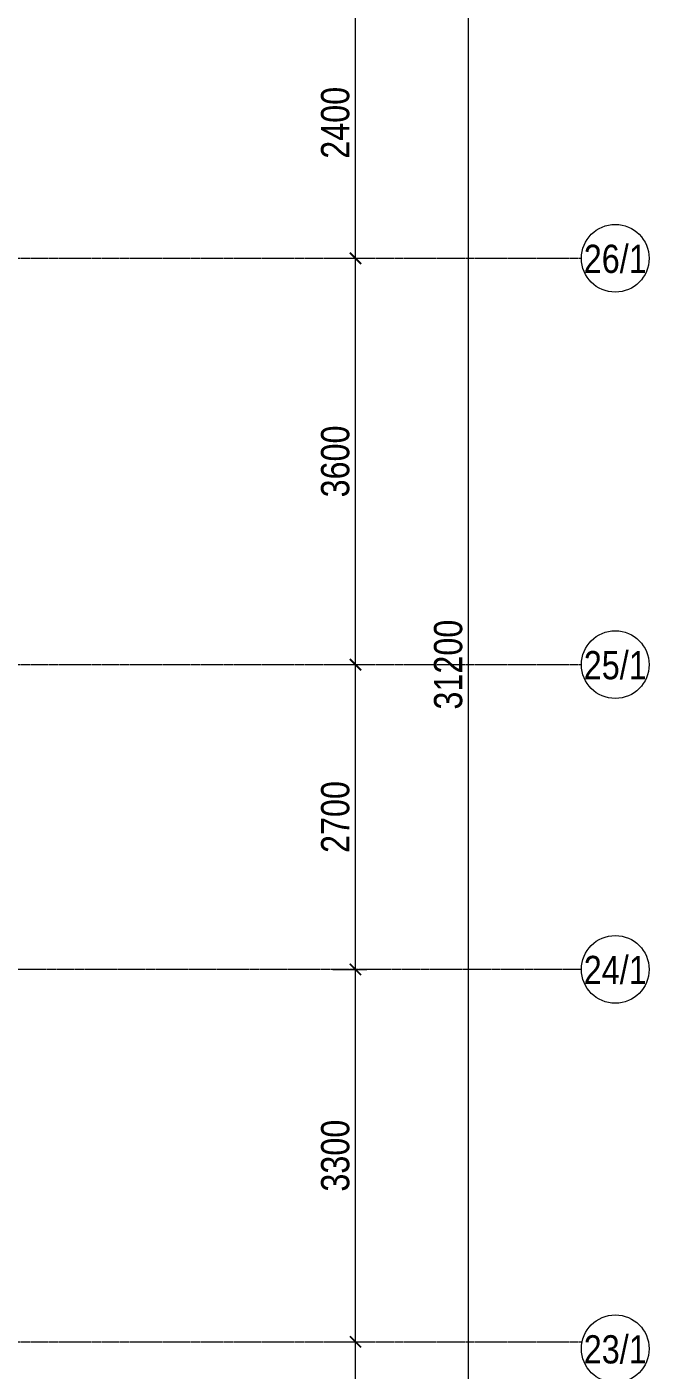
# Model space of a CAD drawing. Header units: millimetres. Extents: x -65509 to 912790, y 446 to 713294.
# Drawn here: x 257196 to 262705, y 205925 to 217825 of the extents above; entities that cross this region are included whole.
import ezdxf
from ezdxf.enums import TextEntityAlignment as Align

# ---------------------------------------------------------------- set-up
doc = ezdxf.new("R2010")
doc.units = ezdxf.units.MM
doc.linetypes.add('CENTER2', pattern=[28.575, 19.05, -3.175, 3.175, -3.175])
doc.layers.get('Defpoints').update_dxf_attribs({"color": 250})
doc.layers.add('РД_Оси_100', color=250, linetype='Continuous', lineweight=0)
doc.layers.add('РД_Оси_размер', color=250, linetype='Continuous', lineweight=0)
doc.styles.add('style1', font='ARIALN.TTF')
doc.styles.add('ккк', font='isocpeur.ttf', dxfattribs={"width": 0.85, "oblique": 15})
doc.dimstyles.new('Dim100_ареал', dxfattribs={"dimscale": 100, "dimtxt": 2.5, "dimasz": 1, "dimexe": 1, "dimexo": 1, "dimgap": 0.5, "dimtad": 1, "dimzin": 12, "dimdsep": 46, "dimtxsty": 'style1', "dimblk": 'ARCHTICK', "dimcen": 1, "dimdle": 1, "dimclrd": 256, "dimclre": 256, "dimaunit": 1, "dimadec": 0, "dimazin": 3, "dimtfac": 1, "dimtmove": 1, "dimatfit": 3, "dimldrblk": 'OPEN30', "dimfxl": 4, "dimfxlon": 1, "dimtolj": 1, "dimtzin": 0, "dimlwd": 9, "dimlwe": 9, "dimarcsym": 0})

# ---------------------------------------------------------------- blocks, each defined once
blk = doc.blocks.new('A-iden')
at = {"linetype": 'Continuous', "lineweight": 5}
blk.add_circle((0, -4), 3, dxfattribs=at)
at = {"color": 0, "linetype": 'Continuous', "lineweight": 20, "style": 'ккк', "width": 0.85}
blk.add_attdef('ID', text='', height=8, dxfattribs=at).set_placement((0.31, -3.85), align=Align.MIDDLE_CENTER)
blk = doc.blocks.new('_ArchTick')
at = {"color": 0, "linetype": 'ByBlock', "const_width": 0.15}
blk.add_lwpolyline([(-0.5, -0.5), (0.5, 0.5)], dxfattribs=at)
blk = doc.blocks.new('*D367')
at = {"layer": 'Defpoints', "color": 0, "transparency": 16777216}
for p in [(116910, 78900), (117910, 78900), (116910, 76200)]:
    blk.add_point(p, dxfattribs=at)
at = {"layer": 'РД_Оси_размер', "color": 0, "lineweight": 5, "transparency": 16777216}
for p, q in [((117710, 78900), (118010, 78900)), ((117910, 76100), (117910, 79000)), ((117710, 76200), (118010, 76200))]:
    blk.add_line(p, q, dxfattribs=at)
at = {"layer": 'РД_Оси_размер', "color": 0, "lineweight": 5, "transparency": 16777216, "xscale": 100, "yscale": 100, "zscale": 100}
for p, rotation in [((117910, 78900), 90), ((117910, 76200), 270)]:
    blk.add_blockref('_ArchTick', p, dxfattribs=dict(at, rotation=rotation))
at = {"layer": 'РД_Оси_размер', "color": 0, "transparency": 16777216, "insert": (117732, 77550), "char_height": 250, "attachment_point": 5, "rotation": 90, "style": 'style1'}
blk.add_mtext('\\A1;2700', dxfattribs=at)
blk = doc.blocks.new('_Open30')
at = {"color": 0, "linetype": 'ByBlock', "lineweight": -2}
for p, q in [((-1, 0.27), (0, 0)), ((0, 0), (-1, -0.27)), ((0, 0), (-1, 0))]:
    blk.add_line(p, q, dxfattribs=at)
blk = doc.blocks.new('*D368')
at = {"layer": 'Defpoints', "color": 0, "transparency": 16777216}
for p in [(116910, 82200), (117910, 82200), (116910, 78900)]:
    blk.add_point(p, dxfattribs=at)
at = {"layer": 'РД_Оси_размер', "color": 0, "lineweight": 5, "transparency": 16777216}
for p, q in [((117910, 78800), (117910, 82300)), ((117710, 82200), (118010, 82200)), ((117710, 78900), (118010, 78900))]:
    blk.add_line(p, q, dxfattribs=at)
at = {"layer": 'РД_Оси_размер', "color": 0, "lineweight": 5, "transparency": 16777216, "xscale": 100, "yscale": 100, "zscale": 100}
for p, rotation in [((117910, 82200), 90), ((117910, 78900), 270)]:
    blk.add_blockref('_ArchTick', p, dxfattribs=dict(at, rotation=rotation))
at = {"layer": 'РД_Оси_размер', "color": 0, "transparency": 16777216, "insert": (117732, 80550), "char_height": 250, "attachment_point": 5, "rotation": 90, "style": 'style1'}
blk.add_mtext('\\A1;3300', dxfattribs=at)
blk = doc.blocks.new('*D369')
at = {"layer": 'Defpoints', "color": 0, "transparency": 16777216}
for p in [(116910, 84900), (117910, 84900), (116910, 82200)]:
    blk.add_point(p, dxfattribs=at)
at = {"layer": 'РД_Оси_размер', "color": 0, "lineweight": 5, "transparency": 16777216}
for p, q in [((117910, 82100), (117910, 85000)), ((117710, 84900), (118010, 84900)), ((117710, 82200), (118010, 82200))]:
    blk.add_line(p, q, dxfattribs=at)
at = {"layer": 'РД_Оси_размер', "color": 0, "lineweight": 5, "transparency": 16777216, "xscale": 100, "yscale": 100, "zscale": 100}
for p, rotation in [((117910, 84900), 90), ((117910, 82200), 270)]:
    blk.add_blockref('_ArchTick', p, dxfattribs=dict(at, rotation=rotation))
at = {"layer": 'РД_Оси_размер', "color": 0, "transparency": 16777216, "insert": (117732, 83550), "char_height": 250, "attachment_point": 5, "rotation": 90, "style": 'style1'}
blk.add_mtext('\\A1;2700', dxfattribs=at)
blk = doc.blocks.new('*D370')
at = {"layer": 'Defpoints', "color": 0, "transparency": 16777216}
for p in [(116910, 88500), (117910, 88500), (116910, 84900)]:
    blk.add_point(p, dxfattribs=at)
at = {"layer": 'РД_Оси_размер', "color": 0, "lineweight": 5, "transparency": 16777216}
for p, q in [((117910, 84800), (117910, 88600)), ((117710, 88500), (118010, 88500)), ((117710, 84900), (118010, 84900))]:
    blk.add_line(p, q, dxfattribs=at)
at = {"layer": 'РД_Оси_размер', "color": 0, "lineweight": 5, "transparency": 16777216, "xscale": 100, "yscale": 100, "zscale": 100}
for p, rotation in [((117910, 88500), 90), ((117910, 84900), 270)]:
    blk.add_blockref('_ArchTick', p, dxfattribs=dict(at, rotation=rotation))
at = {"layer": 'РД_Оси_размер', "color": 0, "transparency": 16777216, "insert": (117732, 86700), "char_height": 250, "attachment_point": 5, "rotation": 90, "style": 'style1'}
blk.add_mtext('\\A1;3600', dxfattribs=at)
blk = doc.blocks.new('*D371')
at = {"layer": 'Defpoints', "color": 0, "transparency": 16777216}
for p in [(116910, 90900), (117910, 90900), (116910, 88500)]:
    blk.add_point(p, dxfattribs=at)
at = {"layer": 'РД_Оси_размер', "color": 0, "lineweight": 5, "transparency": 16777216}
for p, q in [((117910, 88400), (117910, 91000)), ((117710, 90900), (118010, 90900)), ((117710, 88500), (118010, 88500))]:
    blk.add_line(p, q, dxfattribs=at)
at = {"layer": 'РД_Оси_размер', "color": 0, "lineweight": 5, "transparency": 16777216, "xscale": 100, "yscale": 100, "zscale": 100}
for p, rotation in [((117910, 90900), 90), ((117910, 88500), 270)]:
    blk.add_blockref('_ArchTick', p, dxfattribs=dict(at, rotation=rotation))
at = {"layer": 'РД_Оси_размер', "color": 0, "transparency": 16777216, "insert": (117732, 89700), "char_height": 250, "attachment_point": 5, "rotation": 90, "style": 'style1'}
blk.add_mtext('\\A1;2400', dxfattribs=at)
blk = doc.blocks.new('*D225')
at = {"layer": 'Defpoints', "color": 0, "transparency": 16777216}
for p in [(114955, 100500), (118910, 100500), (116910, 69300)]:
    blk.add_point(p, dxfattribs=at)
at = {"layer": 'РД_Оси_размер', "color": 0, "lineweight": 5, "transparency": 16777216}
for p, q in [((118910, 69200), (118910, 100600)), ((118710, 100500), (119010, 100500)), ((118710, 69300), (119010, 69300))]:
    blk.add_line(p, q, dxfattribs=at)
at = {"layer": 'РД_Оси_размер', "color": 0, "lineweight": 5, "transparency": 16777216, "xscale": 100, "yscale": 100, "zscale": 100}
for p, rotation in [((118910, 100500), 90), ((118910, 69300), 270)]:
    blk.add_blockref('_ArchTick', p, dxfattribs=dict(at, rotation=rotation))
at = {"layer": 'РД_Оси_размер', "color": 0, "transparency": 16777216, "insert": (118732, 84900), "char_height": 250, "attachment_point": 5, "rotation": 90, "style": 'style1'}
blk.add_mtext('\\A1;31200', dxfattribs=at)
blk = doc.blocks.new('СОШ_2200_АР_ОСИ_М100_28.05.24')
at = {"layer": 'РД_Оси_100', "linetype": 'CENTER2'}
for p, q in [((-5954.958, 88500), (119910, 88500)), ((-5954.958, 84900), (119910, 84900)), ((119910, 82200), (-5954.958, 82200)), ((-5954.958, 78900), (119910, 78900))]:
    blk.add_line(p, q, dxfattribs=at)
at = {"layer": 'РД_Оси_100', "color": 0}
ref = blk.add_blockref('A-iden', (120210, 88900), dxfattribs=dict(at, xscale=100, yscale=100, zscale=100))
ref.add_attrib('ID', '26/1', dxfattribs={"layer": '0', "linetype": 'Continuous', "height": 250, "style": 'style1'}).set_placement((120210, 88500), align=Align.MIDDLE)
ref = blk.add_blockref('A-iden', (120210, 85300), dxfattribs=dict(at, xscale=100, yscale=100, zscale=100))
ref.add_attrib('ID', '25/1', dxfattribs={"layer": '0', "linetype": 'Continuous', "height": 250, "style": 'style1'}).set_placement((120210, 84900), align=Align.MIDDLE)
ref = blk.add_blockref('A-iden', (120210, 82600), dxfattribs=dict(at, xscale=100, yscale=100, zscale=100))
ref.add_attrib('ID', '24/1', dxfattribs={"layer": '0', "linetype": 'Continuous', "height": 250, "style": 'style1'}).set_placement((120210, 82200), align=Align.MIDDLE)
ref = blk.add_blockref('A-iden', (120210, 79239.148), dxfattribs=dict(at, xscale=100, yscale=100, zscale=100))
ref.add_attrib('ID', '23/1', dxfattribs={"layer": '0', "linetype": 'Continuous', "height": 250, "style": 'style1'}).set_placement((120210, 78839.148), align=Align.MIDDLE)
at = {"layer": 'РД_Оси_размер'}
for base, p1, p2, picture, middle in [((118910, 100500), (116910, 69300), (114955, 100500), '*D225', (118732.357, 84900)), ((117910, 90900), (116910, 88500), (116910, 90900), '*D371', (117732.357, 89700)), ((117910, 88500), (116910, 84900), (116910, 88500), '*D370', (117732.357, 86700)), ((117910, 84900), (116910, 82200), (116910, 84900), '*D369', (117732.357, 83550)), ((117910, 82200), (116910, 78900), (116910, 82200), '*D368', (117732.357, 80550)), ((117910, 78900), (116910, 76200), (116910, 78900), '*D367', (117732.357, 77550))]:
    dim = blk.add_linear_dim(base=base, p1=p1, p2=p2, angle=90, dimstyle='Dim100_ареал', dxfattribs=at)
    dim.commit()
    dim.dimension.update_dxf_attribs({"geometry": picture, "text_midpoint": middle})

msp = doc.modelspace()

# ---------------------------------------------------------------- block references
at = {"layer": 'РД_Оси_100'}
msp.add_blockref('СОШ_2200_АР_ОСИ_М100_28.05.24', (142195.157, 127275.073), dxfattribs=at)

doc.saveas('drawing.dxf')
